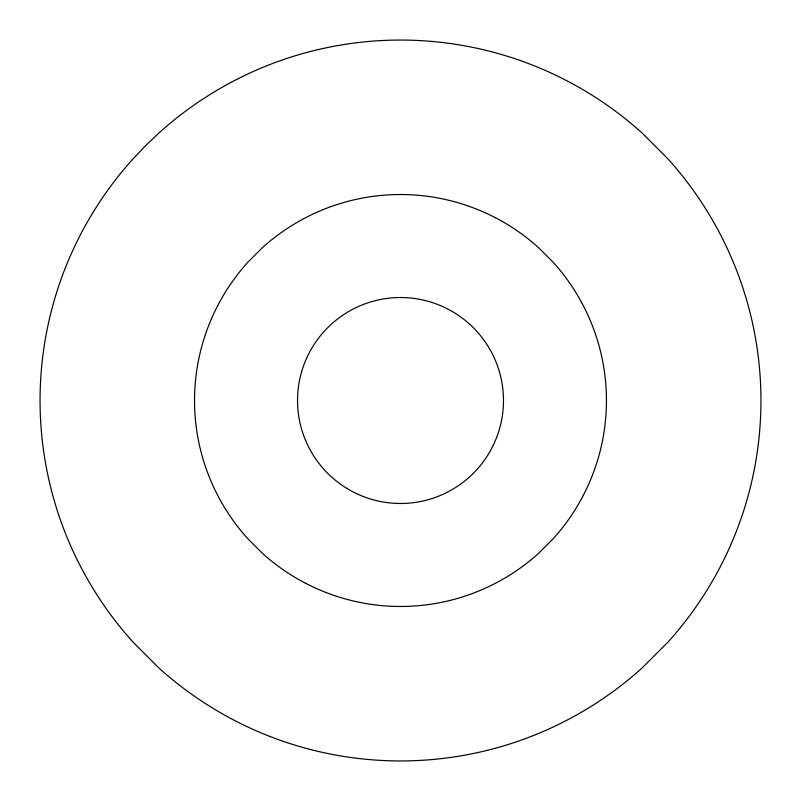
<?xml version="1.0" encoding="UTF-8"?>
<svg xmlns="http://www.w3.org/2000/svg" width="801" height="801" viewBox="0 0 801 801"><rect width="100%" height="100%" fill="white"/><g stroke="black" fill="none" stroke-linecap="round" stroke-linejoin="round"><path stroke-width="1.2" d="M583.248 495.429A205.767 205.767 0 0 0 587.854 315.023A206.938 206.938 0 0 0 553.381 262.478L538.522 247.619A206.938 206.938 0 0 0 495.439 217.732M583.278 495.439A206.948 206.948 0 0 1 553.381 538.522L538.522 553.381A206.938 206.938 0 0 1 485.987 587.884A205.747 205.747 0 0 1 305.582 583.248M305.561 583.268A206.898 206.898 0 0 1 262.478 553.381L247.619 538.522A206.908 206.908 0 0 1 213.116 485.987A205.757 205.757 0 0 1 217.752 305.571M217.732 305.561A206.898 206.898 0 0 1 247.619 262.478L262.478 247.619A206.908 206.908 0 0 1 315.013 213.116A205.747 205.747 0 0 1 495.429 217.752M145.622 145.622L132.956 158.958A362.072 362.072 0 0 0 72.581 250.893A357.647 357.647 0 0 0 59.484 283.754A361.662 361.662 0 0 0 41.662 366.588A358.437 358.437 0 0 0 40.45 417.481A361.641 361.641 0 0 0 54.368 501.056A357.647 357.647 0 0 0 72.571 550.107A362.092 362.092 0 0 0 132.956 642.032L158.958 668.044A362.072 362.072 0 0 0 250.893 728.419A357.647 357.647 0 0 0 283.754 741.516A361.662 361.662 0 0 0 366.588 759.338A358.447 358.447 0 0 0 417.481 760.549A361.621 361.621 0 0 0 501.056 746.632A357.606 357.606 0 0 0 550.107 728.429A362.142 362.142 0 0 0 642.032 668.044L668.044 642.042A362.152 362.152 0 0 0 728.429 550.117A360.13 360.13 0 0 0 728.379 250.913A362.152 362.152 0 0 0 668.044 158.968L642.042 132.956A362.132 362.132 0 0 0 550.107 72.581A357.606 357.606 0 0 0 517.246 59.484A361.641 361.641 0 0 0 434.412 41.662A358.447 358.447 0 0 0 383.519 40.45A361.641 361.641 0 0 0 299.944 54.368A357.647 357.647 0 0 0 250.893 72.571A362.082 362.082 0 0 0 158.968 132.956L145.622 145.622M346.933 488.44A102.979 102.979 0 0 0 503.459 402.923A102.979 102.979 0 0 0 351.138 310.127A102.979 102.979 0 0 0 346.933 488.44"/></g></svg>
